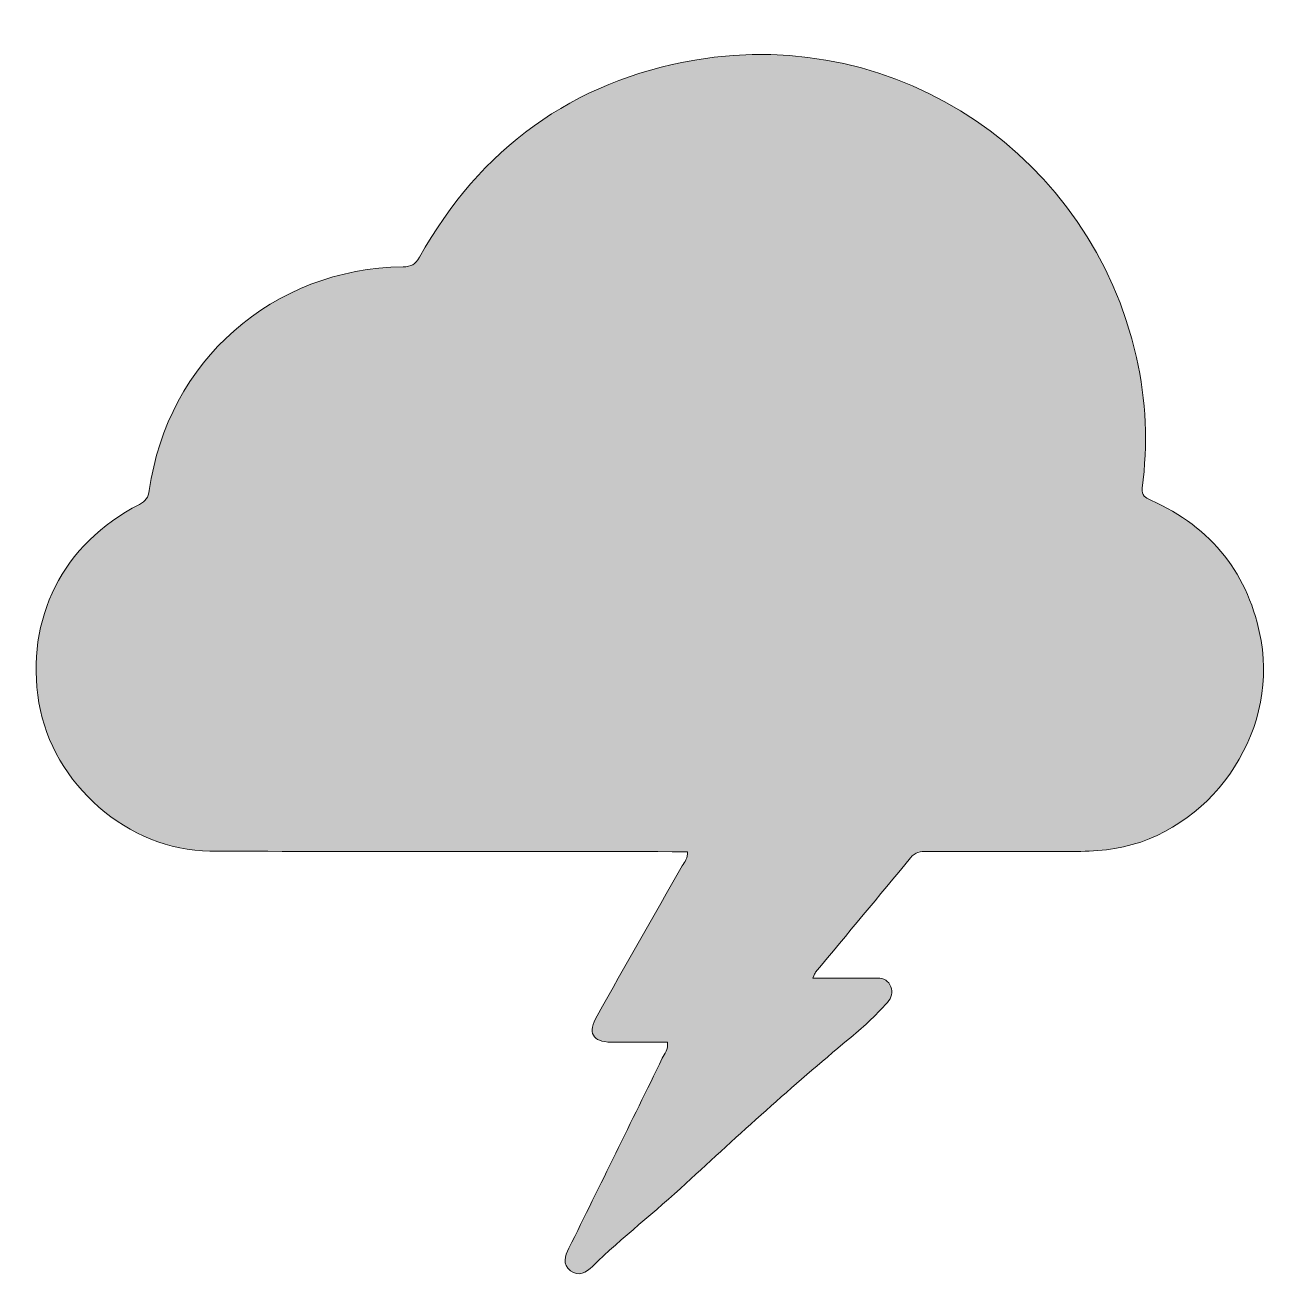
# Model space of a CAD drawing. Header units: inches. Extents: x 44.2 to 56.5, y -26.8 to -14.5.
import ezdxf

# ---------------------------------------------------------------- set-up
doc = ezdxf.new("R2010")
doc.units = ezdxf.units.IN
doc.header["$MEASUREMENT"] = 0
doc.layers.add('Слой 1', color=7, linetype='Continuous', lineweight=0)

msp = doc.modelspace()

# ---------------------------------------------------------------- hatches: boundary and pattern name
at = {"layer": 'Слой 1', "true_color": 0x000000, "transparency": 33554687}
h = msp.add_hatch(color=18, dxfattribs=at)
h.dxf.hatch_style = 2
edge = h.paths.add_edge_path()
edge.add_spline(control_points=[(50.505, -24.473), (50.322, -24.473), (50.138, -24.476), (49.955, -24.473), (49.769, -24.47), (49.722, -24.382), (49.817, -24.214), (50.094, -23.726), (50.372, -23.238), (50.649, -22.75), (50.672, -22.711), (50.707, -22.675), (50.701, -22.611), (50.651, -22.611), (50.601, -22.611), (50.551, -22.611), (49.045, -22.61), (47.539, -22.613), (46.033, -22.605), (45.234, -22.6), (44.492, -21.947), (44.361, -21.157), (44.225, -20.331), (44.592, -19.604), (45.343, -19.217), (45.403, -19.185), (45.43, -19.147), (45.439, -19.081), (45.619, -17.816), (46.645, -16.911), (47.921, -16.895), (47.999, -16.894), (48.04, -16.871), (48.08, -16.801), (48.677, -15.74), (49.574, -15.079), (50.774, -14.874), (52.772, -14.532), (54.651, -15.822), (55.09, -17.78), (55.185, -18.202), (55.202, -18.629), (55.147, -19.057), (55.137, -19.134), (55.175, -19.15), (55.23, -19.175), (55.828, -19.444), (56.192, -19.898), (56.308, -20.548), (56.473, -21.473), (55.804, -22.424), (54.879, -22.581), (54.657, -22.619), (54.434, -22.607), (54.212, -22.608), (53.822, -22.611), (53.431, -22.61), (53.041, -22.609), (52.978, -22.608), (52.926, -22.616), (52.882, -22.67), (52.574, -23.044), (52.263, -23.416), (51.954, -23.789), (51.946, -23.798), (51.943, -23.812), (51.926, -23.847), (52.097, -23.847), (52.257, -23.847), (52.416, -23.847), (52.464, -23.847), (52.511, -23.847), (52.558, -23.847), (52.62, -23.846), (52.667, -23.875), (52.689, -23.931), (52.711, -23.987), (52.697, -24.038), (52.655, -24.085), (52.537, -24.216), (52.408, -24.336), (52.272, -24.448), (51.727, -24.898), (51.205, -25.375), (50.686, -25.854), (50.387, -26.131), (50.064, -26.379), (49.773, -26.664), (49.71, -26.726), (49.638, -26.767), (49.557, -26.707), (49.474, -26.645), (49.503, -26.564), (49.542, -26.487), (49.847, -25.868), (50.152, -25.25), (50.455, -24.63), (50.477, -24.586), (50.515, -24.546), (50.505, -24.473)], knot_values=[0, 0, 0, 0, 1, 1, 1, 2, 2, 2, 3, 3, 3, 4, 4, 4, 5, 5, 5, 6, 6, 6, 7, 7, 7, 8, 8, 8, 9, 9, 9, 10, 10, 10, 11, 11, 11, 12, 12, 12, 13, 13, 13, 14, 14, 14, 15, 15, 15, 16, 16, 16, 17, 17, 17, 18, 18, 18, 19, 19, 19, 20, 20, 20, 21, 21, 21, 22, 22, 22, 23, 23, 23, 24, 24, 24, 25, 25, 25, 26, 26, 26, 27, 27, 27, 28, 28, 28, 29, 29, 29, 30, 30, 30, 31, 31, 31, 32, 32, 32, 33, 33, 33, 33], degree=3, periodic=0)

# ---------------------------------------------------------------- linework, layer by layer
at = {"layer": 'Слой 1'}
msp.add_open_spline([(50.505, -24.473), (50.322, -24.473), (50.138, -24.476), (49.955, -24.473), (49.769, -24.47), (49.722, -24.382), (49.817, -24.214), (50.094, -23.726), (50.372, -23.238), (50.649, -22.75), (50.672, -22.711), (50.707, -22.675), (50.701, -22.611), (50.651, -22.611), (50.601, -22.611), (50.551, -22.611), (49.045, -22.61), (47.539, -22.613), (46.033, -22.605), (45.234, -22.6), (44.492, -21.947), (44.361, -21.157), (44.225, -20.331), (44.592, -19.604), (45.343, -19.217), (45.403, -19.185), (45.43, -19.147), (45.439, -19.081), (45.619, -17.816), (46.645, -16.911), (47.921, -16.895), (47.999, -16.894), (48.04, -16.871), (48.08, -16.801), (48.677, -15.74), (49.574, -15.079), (50.774, -14.874), (52.772, -14.532), (54.651, -15.822), (55.09, -17.78), (55.185, -18.202), (55.202, -18.629), (55.147, -19.057), (55.137, -19.134), (55.175, -19.15), (55.23, -19.175), (55.828, -19.444), (56.192, -19.898), (56.308, -20.548), (56.473, -21.473), (55.804, -22.424), (54.879, -22.581), (54.657, -22.619), (54.434, -22.607), (54.212, -22.608), (53.822, -22.611), (53.431, -22.61), (53.041, -22.609), (52.978, -22.608), (52.926, -22.616), (52.882, -22.67), (52.574, -23.044), (52.263, -23.416), (51.954, -23.789), (51.946, -23.798), (51.943, -23.812), (51.926, -23.847), (52.097, -23.847), (52.257, -23.847), (52.416, -23.847), (52.464, -23.847), (52.511, -23.847), (52.558, -23.847), (52.62, -23.846), (52.667, -23.875), (52.689, -23.931), (52.711, -23.987), (52.697, -24.038), (52.655, -24.085), (52.537, -24.216), (52.408, -24.336), (52.272, -24.448), (51.727, -24.898), (51.205, -25.375), (50.686, -25.854), (50.387, -26.131), (50.064, -26.379), (49.773, -26.664), (49.71, -26.726), (49.638, -26.767), (49.557, -26.707), (49.474, -26.645), (49.503, -26.564), (49.542, -26.487), (49.847, -25.868), (50.152, -25.25), (50.455, -24.63), (50.477, -24.586), (50.515, -24.546), (50.505, -24.473)], degree=3, knots=[0, 0, 0, 0, 1, 1, 1, 2, 2, 2, 3, 3, 3, 4, 4, 4, 5, 5, 5, 6, 6, 6, 7, 7, 7, 8, 8, 8, 9, 9, 9, 10, 10, 10, 11, 11, 11, 12, 12, 12, 13, 13, 13, 14, 14, 14, 15, 15, 15, 16, 16, 16, 17, 17, 17, 18, 18, 18, 19, 19, 19, 20, 20, 20, 21, 21, 21, 22, 22, 22, 23, 23, 23, 24, 24, 24, 25, 25, 25, 26, 26, 26, 27, 27, 27, 28, 28, 28, 29, 29, 29, 30, 30, 30, 31, 31, 31, 32, 32, 32, 33, 33, 33, 33], dxfattribs=at)

doc.saveas('drawing.dxf')
